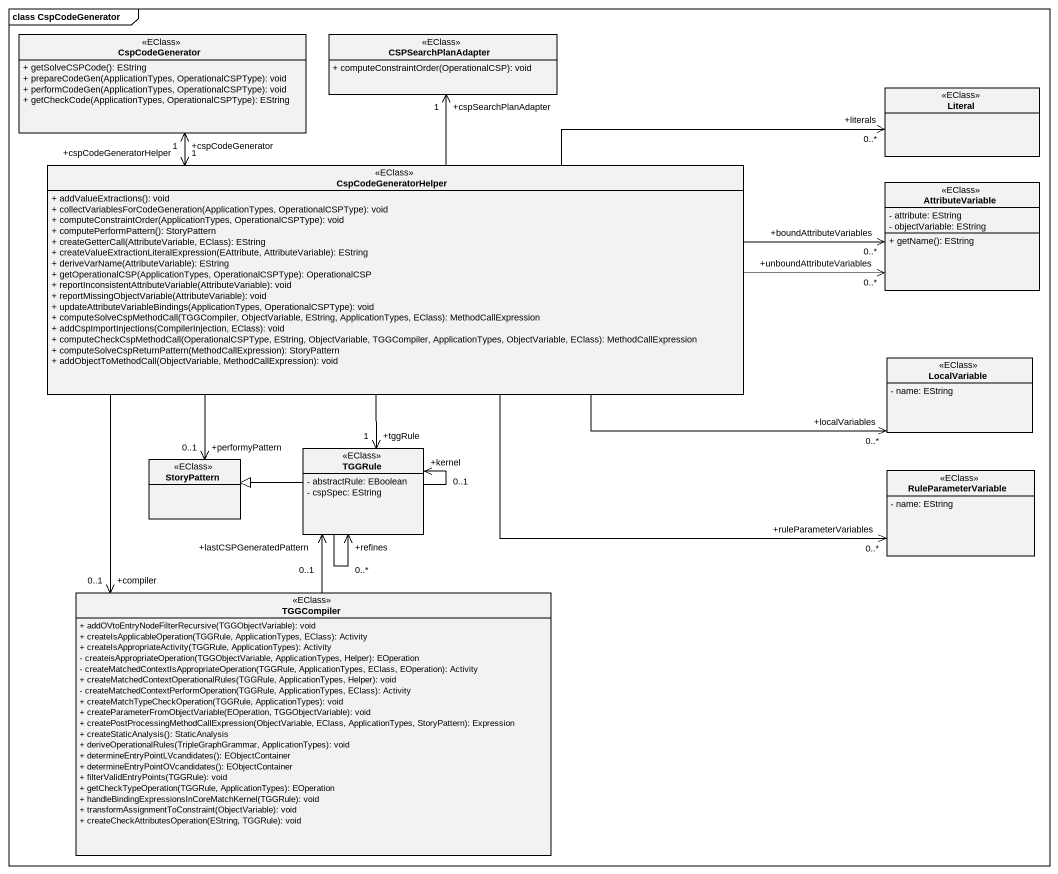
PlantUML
@startuml
mainframe class CspCodeGenerator
hide circle
hide empty members
skinparam classAttributeIconSize 0
class CspCodeGenerator <<EClass>> {
  + getSolveCSPCode(): EString
  + prepareCodeGen(ApplicationTypes, OperationalCSPType): void
  + performCodeGen(ApplicationTypes, OperationalCSPType): void
  + getCheckCode(ApplicationTypes, OperationalCSPType): EString
}
class CSPSearchPlanAdapter <<EClass>> {
  + computeConstraintOrder(OperationalCSP): void
}
class Literal <<EClass>>
class CspCodeGeneratorHelper <<EClass>> {
  + addValueExtractions(): void
  + collectVariablesForCodeGeneration(ApplicationTypes, OperationalCSPType): void
  + computeConstraintOrder(ApplicationTypes, OperationalCSPType): void
  + computePerformPattern(): StoryPattern
  + createGetterCall(AttributeVariable, EClass): EString
  + createValueExtractionLiteralExpression(EAttribute, AttributeVariable): EString
  + deriveVarName(AttributeVariable): EString
  + getOperationalCSP(ApplicationTypes, OperationalCSPType): OperationalCSP
  + reportInconsistentAttributeVariable(AttributeVariable): void
  + reportMissingObjectVariable(AttributeVariable): void
  + updateAttributeVariableBindings(ApplicationTypes, OperationalCSPType): void
  + computeSolveCspMethodCall(TGGCompiler, ObjectVariable, EString, ApplicationTypes, EClass): MethodCallExpression
  + addCspImportInjections(CompilerInjection, EClass): void
  + computeCheckCspMethodCall(OperationalCSPType, EString, ObjectVariable, TGGCompiler, ApplicationTypes, ObjectVariable, EClass): MethodCallExpression
  + computeSolveCspReturnPattern(MethodCallExpression): StoryPattern
  + addObjectToMethodCall(ObjectVariable, MethodCallExpression): void
}
class AttributeVariable <<EClass>> {
  - attribute: EString
  - objectVariable: EString
  + getName(): EString
}
class LocalVariable <<EClass>> {
  - name: EString
}
class StoryPattern <<EClass>>
class TGGRule <<EClass>> {
  - abstractRule: EBoolean
  - cspSpec: EString
}
class RuleParameterVariable <<EClass>> {
  - name: EString
}
class TGGCompiler <<EClass>> {
  + addOVtoEntryNodeFilterRecursive(TGGObjectVariable): void
  + createIsApplicableOperation(TGGRule, ApplicationTypes, EClass): Activity
  + createIsAppropriateActivity(TGGRule, ApplicationTypes): Activity
  - createisAppropriateOperation(TGGObjectVariable, ApplicationTypes, Helper): EOperation
  - createMatchedContextIsAppropriateOperation(TGGRule, ApplicationTypes, EClass, EOperation): Activity
  + createMatchedContextOperationalRules(TGGRule, ApplicationTypes, Helper): void
  - createMatchedContextPerformOperation(TGGRule, ApplicationTypes, EClass): Activity
  + createMatchTypeCheckOperation(TGGRule, ApplicationTypes): void
  + createParameterFromObjectVariable(EOperation, TGGObjectVariable): void
  + createPostProcessingMethodCallExpression(ObjectVariable, EClass, ApplicationTypes, StoryPattern): Expression
  + createStaticAnalysis(): StaticAnalysis
  + deriveOperationalRules(TripleGraphGrammar, ApplicationTypes): void
  + determineEntryPointLVcandidates(): EObjectContainer
  + determineEntryPointOVcandidates(): EObjectContainer
  + filterValidEntryPoints(TGGRule): void
  + getCheckTypeOperation(TGGRule, ApplicationTypes): EOperation
  + handleBindingExpressionsInCoreMatchKernel(TGGRule): void
  + transformAssignmentToConstraint(ObjectVariable): void
  + createCheckAttributesOperation(EString, TGGRule): void
}
CspCodeGenerator "+cspCodeGenerator\n1" <--> "+cspCodeGeneratorHelper\n1" CspCodeGeneratorHelper
CspCodeGeneratorHelper -up-> "+cspSearchPlanAdapter\n1" CSPSearchPlanAdapter
CspCodeGeneratorHelper -right-> "+literals\n0..*" Literal
CspCodeGeneratorHelper -right-> "+unboundAttributeVariables\n0..*" AttributeVariable
CspCodeGeneratorHelper -right-> "+boundAttributeVariables\n0..*" AttributeVariable
CspCodeGeneratorHelper -right-> "+localVariables\n0..*" LocalVariable
CspCodeGeneratorHelper --> "+performyPattern\n0..1" StoryPattern
CspCodeGeneratorHelper --> "+tggRule\n1" TGGRule
CspCodeGeneratorHelper -right-> "+ruleParameterVariables\n0..*" RuleParameterVariable
CspCodeGeneratorHelper --> "+compiler\n0..1" TGGCompiler
TGGRule -left-|> StoryPattern
TGGRule --> "+refines\n0..*" TGGRule
TGGRule --> "+kernel\n0..1" TGGRule
TGGCompiler -up-> "+lastCSPGeneratedPattern\n0..1" TGGRule
@enduml
